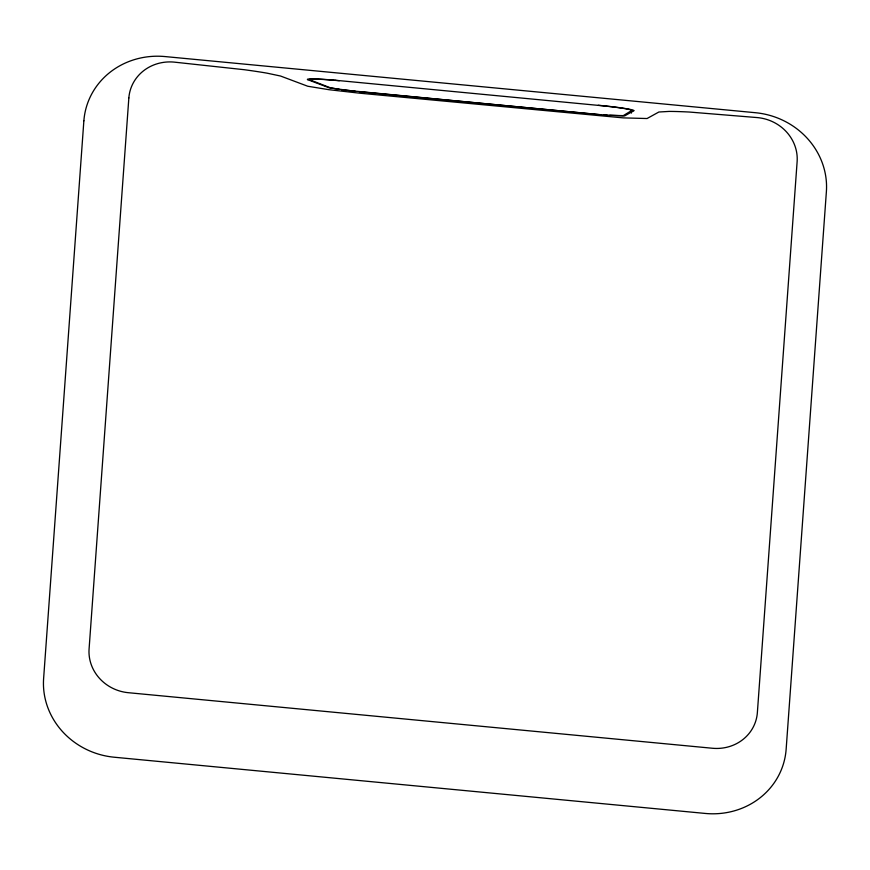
<?xml version="1.0" encoding="UTF-8"?>
<svg xmlns="http://www.w3.org/2000/svg" width="870" height="870" viewBox="0 0 870 870"><rect width="100%" height="100%" fill="white"/><g stroke="black" fill="none" stroke-linecap="round" stroke-linejoin="round"><path stroke-width="1.3" d="M631.392 113.111L631.729 110.359M631.642 110.555L623.257 115.634L609.739 115.351M633.686 110.762L624.627 115.938L603.421 114.894M607.445 115.329L359.19 91.72M335.689 80.41L339.322 80.736M600.8 114.796L341.497 89.817M355.536 91.35L329.273 87.848L308.034 79.79M339.517 89.403L330.296 87.761L309.557 79.714M598.245 105.259A33.604 1.881 5.6 0 1 633.828 110.784M307.893 79.779A33.604 1.881 5.6 0 1 339.159 80.616L601.953 105.727A31.548 1.773 5.6 0 1 631.827 110.37M309.459 79.714A31.548 1.773 5.6 0 1 335.711 80.41M83.868 120.799L43.587 678.959A76.212 71.481 15.2 0 0 113.742 757.172L705.711 813.483A76.212 71.481 15.2 0 0 786.121 749.581L826.402 191.422A76.549 71.797 15.2 0 0 755.845 112.752L164.745 56.539A76.549 71.797 15.2 0 0 83.868 120.799M128.847 97.951L89.066 649.194A42.369 39.737 15.2 0 0 128.053 692.672L712.66 748.276A42.369 39.737 15.2 0 0 757.357 712.758L797.137 161.505A42.706 40.053 15.2 0 0 757.77 117.624L689.138 112.023A92.231 5.166 5.6 0 0 669.15 111.414L658.862 112.012L647.052 118.527L623.225 117.885L359.767 93.199L329.034 89.708L307.773 86.25L280.531 76.027L267.068 73.167A92.231 5.166 5.6 0 0 244.459 69.73L173.967 62.096A42.706 40.053 15.2 0 0 128.847 97.951"/></g></svg>
